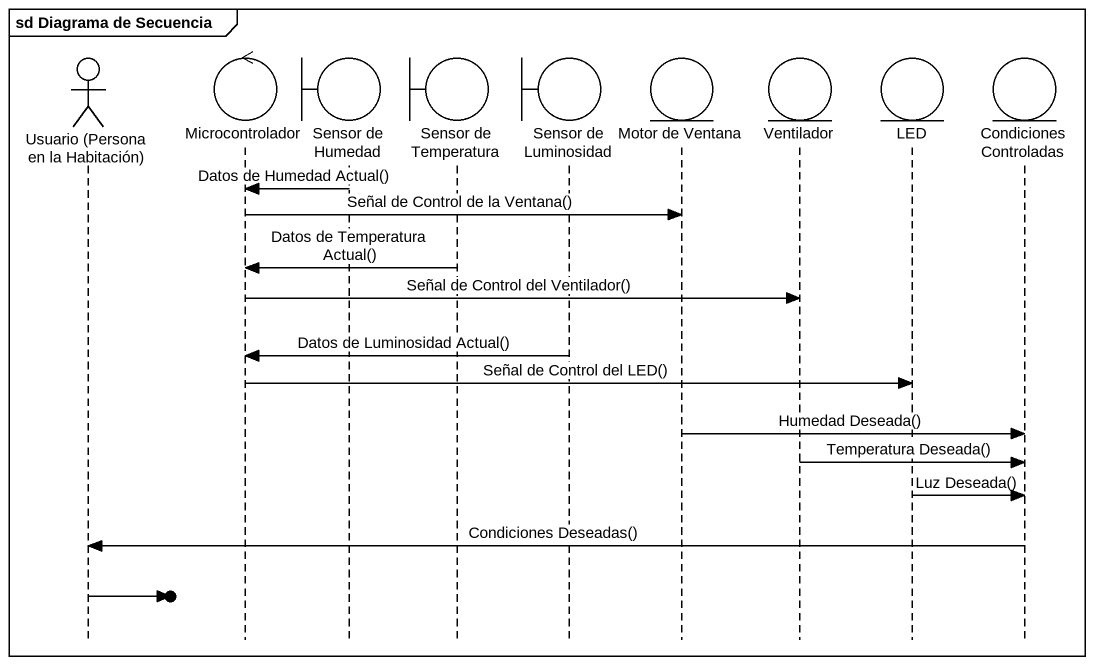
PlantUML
@startuml
mainframe sd Diagrama de Secuencia
hide footbox
actor "Usuario (Persona en la Habitación)" as Usuario_Persona_en_la
control Microcontrolador
boundary "Sensor de Humedad" as Sensor_de_Humedad
boundary "Sensor de Temperatura" as Sensor_de_Temperatura
boundary "Sensor de Luminosidad" as Sensor_de_Luminosidad
entity "Motor de Ventana" as Motor_de_Ventana
entity Ventilador
entity LED
entity "Condiciones Controladas" as Condiciones_Controladas

Sensor_de_Humedad -> Microcontrolador : Datos de Humedad Actual()
Microcontrolador -> Motor_de_Ventana : Señal de Control de la Ventana()
Sensor_de_Temperatura -> Microcontrolador : Datos de Temperatura Actual()
Microcontrolador -> Ventilador : Señal de Control del Ventilador()
Sensor_de_Luminosidad -> Microcontrolador : Datos de Luminosidad Actual()
Microcontrolador -> LED : Señal de Control del LED()
Motor_de_Ventana -> Condiciones_Controladas : Humedad Deseada()
Ventilador -> Condiciones_Controladas : Temperatura Deseada()
LED -> Condiciones_Controladas : Luz Deseada()
Condiciones_Controladas -> Usuario_Persona_en_la : Condiciones Deseadas()
Usuario_Persona_en_la ->o]
@enduml
